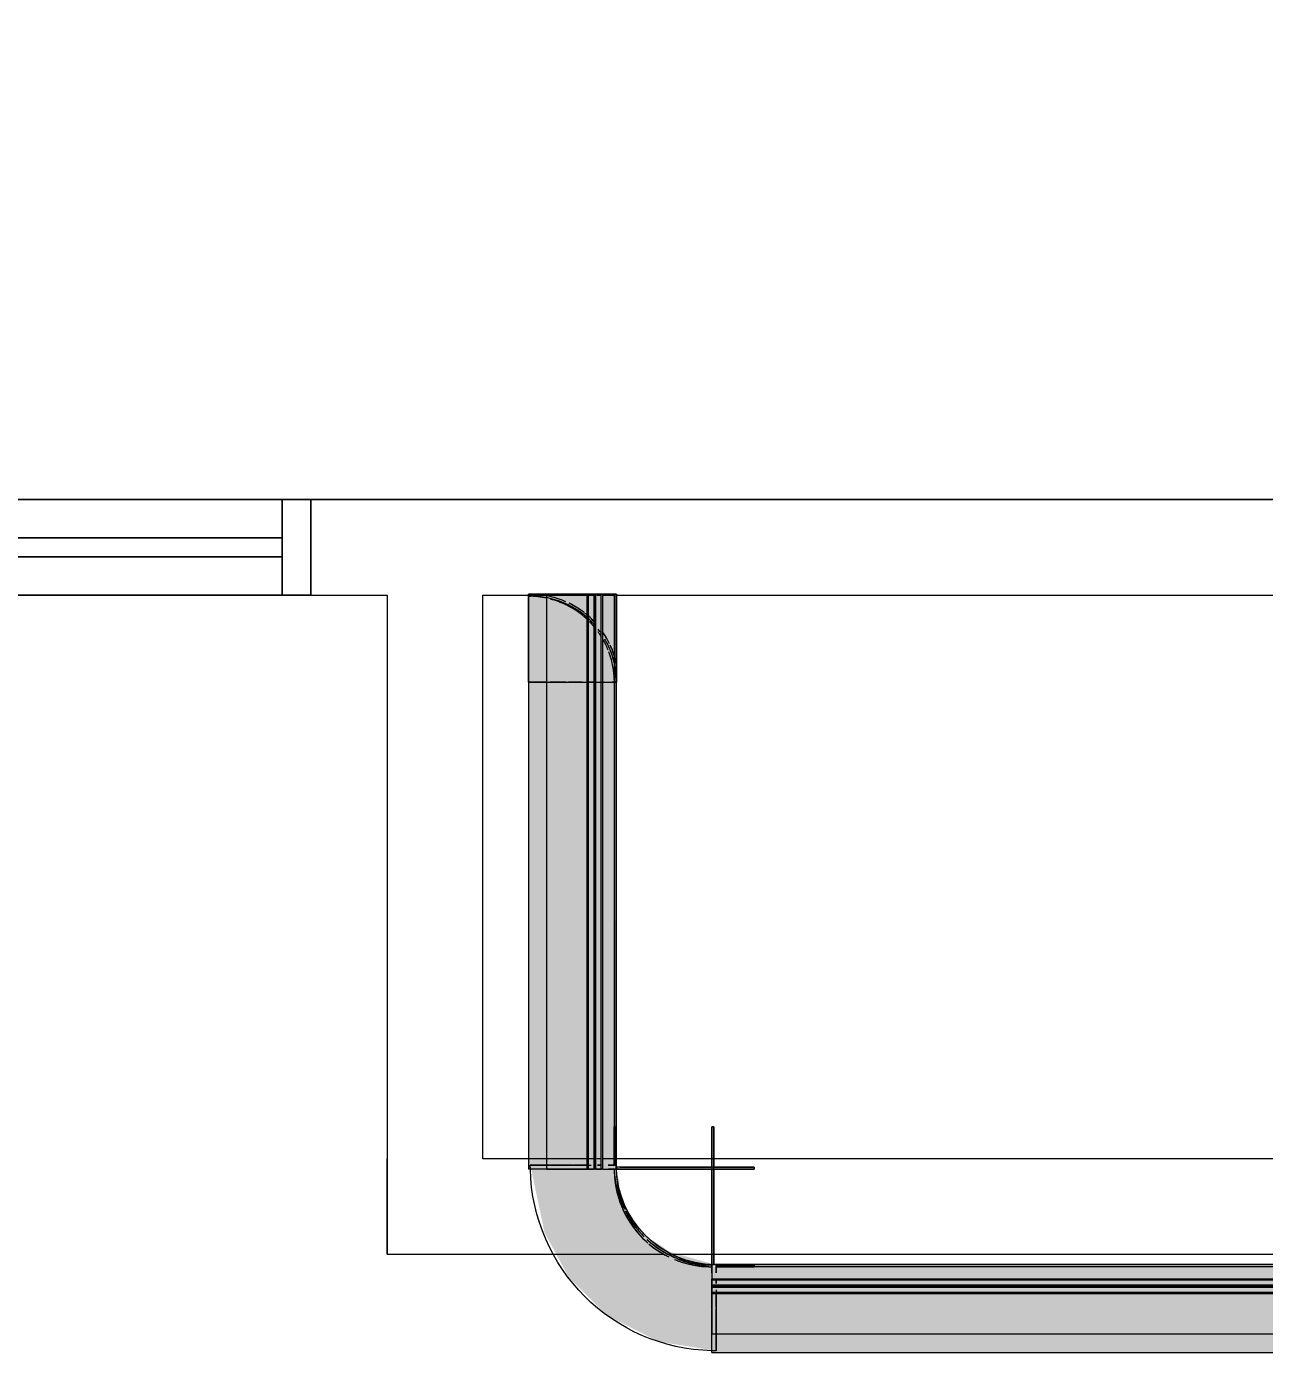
# Model space of a CAD drawing. Header units: millimetres. Extents: x -22227 to 20164, y 15335 to 61747.
# Drawn here: x 1963 to 2611, y 52771 to 53464 of the extents above; entities that cross this region are included whole.
import ezdxf

# ---------------------------------------------------------------- set-up
doc = ezdxf.new("R2010")
doc.units = ezdxf.units.MM
for name, color, linetype, lineweight in [('A-ANNO-DIMS', 7, 'Continuous', 9), ('A-ANNO-DIMS-170', 7, 'Continuous', 9), ('A-GENM', 7, 'Continuous', 5), ('A-WALL', 7, 'Continuous', 9)]:
    doc.layers.add(name, color=color, linetype=linetype, lineweight=lineweight)
doc.layers.add('A-GLAZ', color=7, linetype='Continuous', lineweight=9, true_color=0x00007f)
doc.styles.add('Arial_4', font='arial.ttf', dxfattribs={"width": 0.8, "height": 255})
doc.dimstyles.new('AK_DIM_2_0_Arial_đỏ', dxfattribs={"dimscale": 304.8, "dimtxt": 260.166147, "dimasz": 0.278871, "dimexe": 0.278871, "dimexo": 0.278871, "dimgap": 0.055774, "dimtad": 1, "dimdec": 0, "dimzin": 0, "dimdsep": 46, "dimtxsty": 'Arial_4', "dimblk1": 'OBLIQUE', "dimblk2": 'OBLIQUE', "dimsah": 1, "dimcen": 0.09, "dimadec": 0, "dimazin": 0, "dimtfac": 1, "dimtdec": 4, "dimtix": 1, "dimtmove": 0, "dimatfit": 3, "dimfxl": 1, "dimtvp": 1, "dimtolj": 1, "dimtzin": 0, "dimarcsym": 2})

# ---------------------------------------------------------------- blocks, each defined once
blk = doc.blocks.new('AK_OViewTuongPanel - 2000x1200-V26-MẶT BẰNG BỐ TRÍ THIẾT BỊ')
at = {"layer": 'A-GLAZ', "color": 9, "true_color": 0xaaaad4}
for p, q in [((-1015, 25), (-1015, -25)), ((-1000, 25), (-1015, 25)), ((-1000, -25), (-1000, 25)), ((1000, 25), (-1000, 25)), ((1000, 5), (-1000, 5)), ((-1000, 5), (-1000, -5)), ((-1000, -5), (1000, -5)), ((-1015, -25), (-1000, -25)), ((-1000, -25), (1000, -25))]:
    blk.add_line(p, q, dxfattribs=at)
at = {"layer": 'A-GLAZ', "color": 7, "true_color": 0xececf5}
for p, q in [((-1015, -25), (-1015, 25)), ((-1000, -5), (-1000, 5)), ((-1000, 5), (-1000, -5))]:
    blk.add_line(p, q, dxfattribs=at)
at = {"layer": 'A-GLAZ', "color": 254, "true_color": 0xe0e0ef}
for p, q in [((-1015, 25), (-1000, 25)), ((-1000, 25), (-1000, 5)), ((-1000, -5), (-1000, -25)), ((-1000, -25), (-1015, -25))]:
    blk.add_line(p, q, dxfattribs=at)
at = {"layer": 'A-GLAZ', "color": 254, "true_color": 0xcccce5}
for p, q in [((-1000, 25), (1000, 25)), ((-1000, 5), (1000, 5)), ((1000, -5), (-1000, -5)), ((1000, -25), (-1000, -25))]:
    blk.add_line(p, q, dxfattribs=at)
blk = doc.blocks.new('AK-SGS-M3-A_rvt-1-MẶT BẰNG BỐ TRÍ THIẾT BỊ')
at = {"layer": 'A-WALL', "color": 254, "true_color": 0xe0e0e0}
for p, q in [((2096.41, 53216.94), (96.41, 53216.94)), ((2096.41, 53216.94), (2111.41, 53216.94)), ((2111.41, 53216.94), (2111.41, 53166.94)), ((96.41, 53166.94), (2096.41, 53166.94)), ((2111.41, 53166.94), (2096.41, 53166.94)), ((2256.02, 53166.94), (2259.58, 53166.94)), ((2261.16, 53166.94), (2263.32, 53166.94))]:
    blk.add_line(p, q, dxfattribs=at)
at = {"layer": 'A-WALL', "color": 254, "true_color": 0xcccccc}
for p, q in [((96.41, 53216.94), (2096.41, 53216.94)), ((3017.8, 53216.94), (2111.41, 53216.94)), ((2096.41, 53166.94), (96.41, 53166.94)), ((2111.41, 53166.94), (2151.41, 53166.94)), ((2151.41, 53166.94), (2151.41, 52871.94)), ((2201.41, 53166.94), (2225.31, 53166.94)), ((2201.41, 52871.94), (2201.41, 53166.94)), ((2271.41, 53166.94), (2971.41, 53166.94)), ((2151.41, 52821.94), (2151.41, 52871.94)), ((2225.41, 52871.94), (2201.41, 52871.94)), ((2321.56, 52871.94), (2271.41, 52871.94)), ((2920.41, 52871.94), (2322.41, 52871.94)), ((2151.41, 52821.94), (2239.56, 52821.94)), ((2301.26, 52821.94), (2321.31, 52821.94)), ((2322.33, 52821.94), (2920.49, 52821.94))]:
    blk.add_line(p, q, dxfattribs=at)
at = {"layer": 'A-WALL', "color": 7, "true_color": 0xececec}
for p, q in [((2111.41, 53216.94), (2096.41, 53216.94)), ((2111.41, 53216.94), (2111.41, 53166.94)), ((2096.41, 53166.94), (2111.41, 53166.94))]:
    blk.add_line(p, q, dxfattribs=at)
at = {"layer": 'A-WALL', "color": 253, "true_color": 0xaaaaaa}
for p, q in [((3017.8, 53216.94), (2111.41, 53216.94)), ((2111.41, 53166.94), (2151.41, 53166.94)), ((2151.41, 53166.94), (2151.41, 52871.94)), ((2201.41, 53166.94), (2225.31, 53166.94)), ((2201.41, 52871.94), (2201.41, 53166.94)), ((2271.41, 53166.94), (2971.41, 53166.94)), ((2151.41, 52871.94), (2151.41, 52821.94)), ((2225.41, 52871.94), (2201.41, 52871.94)), ((2971.41, 52871.94), (2271.41, 52871.94)), ((2151.41, 52821.94), (2239.56, 52821.94)), ((2301.26, 52821.94), (2939.81, 52821.94))]:
    blk.add_line(p, q, dxfattribs=at)
at = {"layer": 'A-WALL', "color": 254, "true_color": 0xd6d6d6}
for p, q in [((2225.41, 53166.94), (2234.95, 53166.94)), ((2234.97, 53166.94), (2244.83, 53166.94)), ((2244.85, 53166.94), (2253.72, 53166.94)), ((2253.73, 53166.94), (2256.02, 53166.94)), ((2264.02, 53166.94), (2266.75, 53166.94)), ((2266.76, 53166.94), (2270.23, 53166.94)), ((2259.58, 52871.94), (2256.02, 52871.94)), ((2263.32, 52871.94), (2261.15, 52871.94))]:
    blk.add_line(p, q, dxfattribs=at)
at = {"layer": 'A-WALL', "color": 254, "true_color": 0xe2e2e2}
for p, q in [((2228.01, 53166.94), (2234.95, 53166.94)), ((2234.97, 53166.94), (2244.83, 53166.94)), ((2244.85, 53166.94), (2253.72, 53166.94)), ((2253.73, 53166.94), (2256.02, 53166.94)), ((2264.02, 53166.94), (2266.75, 53166.94)), ((2266.76, 53166.94), (2270.23, 53166.94)), ((2259.58, 52871.94), (2256.02, 52871.94)), ((2263.32, 52871.94), (2261.15, 52871.94))]:
    blk.add_line(p, q, dxfattribs=at)
at = {"layer": 'A-WALL', "color": 254, "true_color": 0xe7e7e7}
for p, q in [((2256.02, 53166.94), (2259.58, 53166.94)), ((2261.16, 53166.94), (2263.32, 53166.94))]:
    blk.add_line(p, q, dxfattribs=at)
at = {"layer": 'A-WALL', "color": 9, "true_color": 0xc6c6c6}
for p, q in [((2244.66, 52871.94), (2225.41, 52871.94)), ((2253.56, 52871.94), (2244.83, 52871.94)), ((2256.02, 52871.94), (2253.72, 52871.94)), ((2266.65, 52871.94), (2264.02, 52871.94)), ((2270.17, 52871.94), (2266.75, 52871.94)), ((2239.56, 52821.94), (2296.28, 52821.94)), ((2298.11, 52821.94), (2301.26, 52821.94))]:
    blk.add_line(p, q, dxfattribs=at)
at = {"layer": 'A-WALL', "color": 254, "true_color": 0xdadada}
for p, q in [((2244.66, 52871.94), (2225.41, 52871.94)), ((2253.56, 52871.94), (2244.83, 52871.94)), ((2256.02, 52871.94), (2253.72, 52871.94)), ((2266.65, 52871.94), (2264.02, 52871.94)), ((2270.17, 52871.94), (2266.75, 52871.94)), ((2239.56, 52821.94), (2296.28, 52821.94))]:
    blk.add_line(p, q, dxfattribs=at)
at = {"layer": 'A-GLAZ', "color": 9, "lineweight": 9, "true_color": 0xaaaad4, "rotation": 180}
blk.add_blockref('AK_OViewTuongPanel - 2000x1200-V26-MẶT BẰNG BỐ TRÍ THIẾT BỊ', (1096.41, 53191.94), dxfattribs=at)
blk = doc.blocks.new('AK_BoGocTrongTran - Thanh nhôm C có chân-V126-MẶT BẰNG BỐ TRÍ THIẾT BỊ')
at = {"layer": 'A-GENM', "true_color": 0xf0f0f0, "transparency": 33554534}
for points in [[(0, -600), (9.54, -600), (9.54, 0), (0, 0), (0, -473.74)], [(9.54, -600), (46, -599.2), (44.65, 0), (9.54, 0), (9.54, -473.74)], [(30.61, -597.9), (30.61, -600), (34.17, -600), (34.17, 0), (30.61, 0), (30.61, -473.74)], [(34.5, -600), (37.91, -600), (37.91, 0), (34.5, 0), (34.5, -473.74)], [(34.17, -600), (34.85, -600), (34.17, -473.74)], [(37.91, -600), (38.61, -600), (37.91, -473.74)]]:
    blk.add_hatch(color=7, dxfattribs=at).paths.add_polyline_path(points)
at = {"layer": 'A-GENM', "color": 253, "true_color": 0xaaaaaa}
for p, q in [((0, 0), (9.54, 0)), ((0, 0), (0, -600)), ((30.6, 0), (9.54, 0)), ((9.54, -600), (9.54, 0)), ((30.61, 0), (34.17, 0)), ((30.61, -600), (30.61, 0)), ((34.17, 0), (34.85, 0)), ((34.17, 0), (34.17, -600)), ((34.85, 0), (37.91, 0)), ((34.85, -600), (34.85, 0)), ((37.91, 0), (38.61, 0)), ((37.91, -600), (37.91, 0)), ((38.61, 0), (38.61, -600)), ((44.82, 0), (38.86, 0)), ((46, -597.52), (46, 0)), ((46, -597.52), (46, 0)), ((46, -600), (46, 0)), ((9.54, -600), (0, -600)), ((9.54, -600), (30.6, -600)), ((34.17, -600), (30.61, -600)), ((34.85, -600), (34.17, -600)), ((37.91, -600), (34.85, -600)), ((38.61, -600), (37.91, -600)), ((38.86, -600), (44.82, -600))]:
    blk.add_line(p, q, dxfattribs=at)
at = {"layer": 'A-GENM', "color": 9, "true_color": 0xc6c6c6}
for p, q in [((0, 0), (22.5, 0)), ((22.75, 0), (30.72, 0)), ((30.61, 0), (31.35, 0)), ((34.31, 0), (30.79, 0)), ((34.17, 0), (31.35, 0)), ((31.35, -600), (31.35, 0)), ((34.5, -600), (34.5, 0)), ((34.83, 0), (35.15, 0)), ((37.91, 0), (35.15, 0)), ((35.15, -600), (35.15, 0)), ((38.14, 0), (35.74, 0)), ((45, -597.9), (45, -2.1)), ((45, -597.9), (45, -2.1)), ((22.5, -600), (0, -600)), ((30.72, -600), (22.75, -600)), ((31.35, -600), (30.61, -600)), ((30.79, -600), (34.31, -600)), ((31.35, -600), (34.17, -600)), ((35.15, -600), (34.83, -600)), ((35.15, -600), (37.91, -600)), ((35.74, -600), (38.14, -600))]:
    blk.add_line(p, q, dxfattribs=at)
at = {"layer": 'A-GENM', "color": 254, "true_color": 0xd6d6d6}
for p, q in [((34.5, 0), (34.83, 0)), ((41.7, 0), (45, 0)), ((46, 0), (44.82, 0)), ((46, 0), (45, 0)), ((45, 0), (46, 0)), ((46, -600), (46, 0)), ((45, -2.1), (45, -597.9)), ((34.83, -600), (34.5, -600)), ((43.47, -600), (41.7, -600)), ((45, -600), (43.47, -600)), ((44.82, -600), (46, -600)), ((45, -600), (46, -600)), ((46, -600), (45, -600))]:
    blk.add_line(p, q, dxfattribs=at)
at = {"layer": 'A-GENM', "color": 254, "true_color": 0xe0e0e0}
for p, q in [((36.04, 0), (38.06, 0)), ((46, 0), (45, 0)), ((38.06, -600), (36.04, -600)), ((45, -600), (46, -600))]:
    blk.add_line(p, q, dxfattribs=at)
blk = doc.blocks.new('AK_ThanhNoiGocVuong - Thanh nhôm trục góc ngoài-V130-MẶT BẰNG BỐ TRÍ THIẾT BỊ')
at = {"layer": 'A-GENM', "true_color": 0xf0f0f0, "transparency": 33554534}
for points in [[(51.1, 0), (50, 0), (44.3, -21.96), (35.36, -35.36), (17.96, -46.43), (24.64, -43.81), (38.54, -32.53), (47.25, -19.33), (50.97, -0.67)], [(51.1, 0), (49.78, 1.1), (51.09, 0)], [(0, -47.9), (-1.1, -50), (0, -48.46)]]:
    blk.add_hatch(color=7, dxfattribs=at).paths.add_polyline_path(points)
at = {"layer": 'A-GENM', "color": 253, "true_color": 0xaaaaaa}
for p, q in [((-1.1, 22.1), (-1.1, -49.78)), ((0, 22.1), (-1.1, 22.1)), ((0, -49.56), (0, 22.1)), ((49.78, 1.1), (-22.1, 1.1)), ((-22.1, 1.1), (-22.1, 0)), ((-22.1, 0), (49.56, 0))]:
    blk.add_line(p, q, dxfattribs=at)
at = {"layer": 'A-GENM', "color": 254, "true_color": 0xe8e8e8}
for p, q in [((-1.1, 1.1), (-1.1, 22.1)), ((-1.1, 22.1), (0, 22.1)), ((0, 22.1), (0, 1.1)), ((-5.49, 1.1), (-1.1, 1.1)), ((-1.1, 0), (-5.49, 0)), ((-1.1, -48.2), (-1.1, 0.32)), ((44.51, 0), (-0.34, 0)), ((-0.32, 1.1), (44.51, 1.1)), ((0, 0.34), (0, -49.56))]:
    blk.add_line(p, q, dxfattribs=at)
at = {"layer": 'A-GENM', "color": 254, "true_color": 0xd6d6d6}
for p, q in [((51.1, 22.1), (50, 22.1)), ((50, 22.1), (50, 2.2)), ((51.1, 2.2), (51.1, 22.1)), ((51.1, 0), (50, 0)), ((-2.2, -50), (-22.1, -50)), ((-22.1, -50), (-22.1, -51.1)), ((-22.1, -51.1), (-2.2, -51.1)), ((0, -50), (0, -51.1))]:
    blk.add_line(p, q, dxfattribs=at)
at = {"layer": 'A-GENM', "color": 7, "true_color": 0xececec}
for p, q in [((50, 2.2), (50, 22.1)), ((50, 22.1), (51.1, 22.1)), ((51.1, 22.1), (51.1, 2.2)), ((-22.1, -51.1), (-22.1, -50)), ((-22.1, -50), (-5.49, -50)), ((-5.49, -51.1), (-22.1, -51.1))]:
    blk.add_line(p, q, dxfattribs=at)
at = {"layer": 'A-GENM', "color": 254, "true_color": 0xdcdcdc}
for p, q in [((-22.1, 0), (-22.1, 1.1)), ((-22.1, 1.1), (-5.49, 1.1)), ((-5.49, 0), (-22.1, 0)), ((44.51, 1.1), (49.78, 1.1)), ((49.56, 0), (44.51, 0))]:
    blk.add_line(p, q, dxfattribs=at)
at = {"layer": 'A-GENM', "color": 7, "true_color": 0xf2f2f2}
blk.add_line((50, 0), (51.1, 0), dxfattribs=at)
at = {"layer": 'A-GENM', "color": 7, "true_color": 0xf0f0f0}
for p, q in [((-5.49, -50), (-2.2, -50)), ((-2.2, -51.1), (-5.49, -51.1))]:
    blk.add_line(p, q, dxfattribs=at)
at = {"layer": 'A-GENM', "color": 7, "true_color": 0xf3f3f3}
blk.add_line((0, -51.1), (0, -50), dxfattribs=at)
at = {"layer": 'A-GENM', "color": 254, "true_color": 0xe6e6e6}
blk.add_arc((0, 0), 50, 345.28968, 360, dxfattribs=at)
at = {"layer": 'A-GENM', "color": 9, "true_color": 0xc6c6c6}
for radius, start, end in [(50, 348.45074, 0), (51.1, 337.5, 344.5167), (50, 317.2636, 337.27321), (51.1, 319.88847, 333.08411), (51.1, 295.18353, 318.29963), (51.1, 285.50162, 292.5), (50, 270, 281.49441)]:
    blk.add_arc((0, 0), radius, start, end, dxfattribs=at)
at = {"layer": 'A-GENM', "color": 254, "true_color": 0xd6d6d6}
for start, end in [(344.5167, 0), (292.5, 295.18353), (270, 285.50162)]:
    blk.add_arc((0, 0), 51.1, start, end, dxfattribs=at)
at = {"layer": 'A-GENM', "color": 254, "true_color": 0xdcdcdc}
for radius, start, end in [(51.1, 345, 0), (50, 339.97132, 344.34743), (51.1, 339.97132, 344.46384), (50, 335.02868, 338.25167), (51.1, 330.74792, 333.79133)]:
    blk.add_arc((0, 0), radius, start, end, dxfattribs=at)
at = {"layer": 'A-GENM', "color": 253, "true_color": 0xaaaaaa}
for start, end in [(337.5, 348.45074), (295.82646, 315), (281.49441, 291.38187)]:
    blk.add_arc((0, 0), 50, start, end, dxfattribs=at)
at = {"layer": 'A-GENM', "color": 254, "true_color": 0xe8e8e8}
for radius, start, end in [(51.1, 320.61667, 329.81238), (51.1, 302.11677, 319.10304), (50, 305.69026, 315), (50, 285.65257, 290.02868), (51.1, 286.73587, 290.02868), (51.1, 295.11011, 300), (51.1, 270.0243, 283.01197)]:
    blk.add_arc((0, 0), radius, start, end, dxfattribs=at)
at = {"layer": 'A-GENM', "color": 7, "true_color": 0xededed}
for start, end in [(325.22073, 330), (317.6008, 325.19267), (300, 304.77927), (270, 284.50611)]:
    blk.add_arc((0, 0), 50, start, end, dxfattribs=at)
at = {"layer": 'A-GENM', "color": 254, "true_color": 0xe0e0e0}
blk.add_arc((0, 0), 50, 290.02868, 294.97132, dxfattribs=at)
blk = doc.blocks.new('AK_BoGocTrongTran - Thanh nhôm C có chân-V131-MẶT BẰNG BỐ TRÍ THIẾT BỊ')
at = {"layer": 'A-GENM', "true_color": 0xf0f0f0, "transparency": 33554534}
for points in [[(9.54, -300.86), (9.54, 0), (0, 0), (0, -300.86)], [(9.54, -300.86), (46, -300.06), (44.82, 0), (9.54, 0), (9.54, -144.22)], [(34.17, -300.86), (34.17, 0), (30.61, 0), (30.61, -300.86)], [(34.5, -300.86), (37.91, -300.86), (37.91, 0), (34.5, 0), (34.5, -144.22)]]:
    blk.add_hatch(color=7, dxfattribs=at).paths.add_polyline_path(points)
at = {"layer": 'A-GENM', "color": 253, "true_color": 0xaaaaaa}
for p, q in [((0, 0), (9.54, 0)), ((0, 0), (0, -300.86)), ((9.54, -300.86), (9.54, 0)), ((30.61, -300.86), (30.61, -46.1)), ((34.17, -46.1), (34.17, -300.86)), ((34.85, -300.86), (34.85, -46.1)), ((37.91, -300.86), (37.91, -46.1)), ((38.61, -46.1), (38.61, -300.86)), ((46, -300.86), (46, -46.1)), ((46, -300.86), (46, -46.1)), ((46, -300.86), (46, -46.1)), ((9.54, -300.86), (0, -300.86)), ((9.54, -300.86), (30.6, -300.86)), ((34.17, -300.86), (30.61, -300.86)), ((34.85, -300.86), (34.17, -300.86)), ((37.91, -300.86), (34.85, -300.86)), ((38.61, -300.86), (37.91, -300.86)), ((38.86, -300.86), (44.82, -300.86))]:
    blk.add_line(p, q, dxfattribs=at)
at = {"layer": 'A-GENM', "color": 254, "true_color": 0xd6d6d6}
for p, q in [((0, 0), (22.5, 0)), ((22.5, 0), (30.72, 0)), ((30.61, 0), (31.35, 0)), ((34.31, 0), (30.79, 0)), ((34.17, 0), (31.35, 0)), ((31.35, -46.1), (31.35, 0)), ((34.5, -46.1), (34.5, 0)), ((34.83, 0), (35.15, 0)), ((37.91, 0), (35.15, 0)), ((35.15, -46.1), (35.15, 0)), ((38.14, 0), (35.74, 0)), ((38.97, 0), (45, 0)), ((46, 0), (45, 0)), ((45, -46.1), (45, 0)), ((45, 0), (46, 0)), ((45, -46.1), (45, 0)), ((45, -46.1), (45, -298.76)), ((46, -300.86), (46, -46.1)), ((34.83, -300.86), (34.5, -300.86)), ((43.47, -300.86), (41.7, -300.86)), ((44.82, -300.86), (46, -300.86)), ((45, -300.86), (46, -300.86)), ((46, -300.86), (45, -300.86))]:
    blk.add_line(p, q, dxfattribs=at)
at = {"layer": 'A-GENM', "color": 9, "true_color": 0xc6c6c6}
for p, q in [((30.6, 0), (9.54, 0)), ((30.61, 0), (34.17, 0)), ((30.61, -46.1), (30.61, 0)), ((34.17, 0), (34.85, 0)), ((34.17, 0), (34.17, -46.1)), ((34.85, 0), (37.91, 0)), ((34.85, -46.1), (34.85, 0)), ((37.91, 0), (38.61, 0)), ((37.91, -46.1), (37.91, 0)), ((38.61, 0), (38.61, -46.1)), ((46, 0), (38.86, 0)), ((46, -46.1), (46, 0)), ((46, -46.1), (46, 0)), ((46, -46.1), (46, 0)), ((31.35, -300.86), (31.35, -46.1)), ((34.5, -300.86), (34.5, -46.1)), ((35.15, -300.86), (35.15, -46.1)), ((45, -298.76), (45, -46.1)), ((45, -298.76), (45, -46.1)), ((22.5, -300.86), (0, -300.86)), ((30.72, -300.86), (22.69, -300.86)), ((31.35, -300.86), (30.61, -300.86)), ((30.79, -300.86), (34.31, -300.86)), ((31.35, -300.86), (34.17, -300.86)), ((35.15, -300.86), (34.83, -300.86)), ((35.15, -300.86), (37.91, -300.86)), ((35.74, -300.86), (38.14, -300.86))]:
    blk.add_line(p, q, dxfattribs=at)
at = {"layer": 'A-GENM', "color": 254, "true_color": 0xe0e0e0}
for p, q in [((31.82, 0), (34.43, 0)), ((34.5, 0), (34.83, 0)), ((36.04, 0), (38.06, 0)), ((46, 0), (45, 0)), ((45, 0), (45, -46.1)), ((46, -46.1), (46, 0)), ((38.06, -300.86), (36.04, -300.86)), ((45, -300.86), (43.47, -300.86)), ((45, -300.86), (46, -300.86))]:
    blk.add_line(p, q, dxfattribs=at)
blk = doc.blocks.new('AK_MiengBoGocNgoai - Miếng bo góc ngoài-V132-MẶT BẰNG BỐ TRÍ THIẾT BỊ')
at = {"layer": 'A-GENM', "true_color": 0xf0f0f0, "transparency": 33554534}
blk.add_hatch(color=7, dxfattribs=at).paths.add_polyline_path([(45, -52.2), (-0.24, -51.01), (-6.77, -28.04), (-15.29, -15.29), (-20.23, -10.27), (-36.7, -1.56), (-44.44, -1.54), (-52.2, 1.53), (-52.2, 45), (-16.75, 37.49), (6.39, 24.98), (26.44, 4.93), (40.24, -22.16), (44.67, -50.1)])
at = {"layer": 'A-GENM', "color": 9, "true_color": 0xc6c6c6}
for p, q in [((-52.2, 45), (-52.2, 26.41)), ((-52.2, 26.34), (-52.2, 17.42)), ((-52.2, 17.36), (-52.2, 15.12)), ((-52.2, 4.25), (-52.2, 0)), ((0, -52.2), (4.23, -52.2)), ((15.12, -52.2), (17.33, -52.2)), ((17.36, -52.2), (26.31, -52.2)), ((26.34, -52.2), (36.28, -52.2)), ((36.32, -52.2), (45, -52.2))]:
    blk.add_line(p, q, dxfattribs=at)
at = {"layer": 'A-GENM', "color": 254, "true_color": 0xd6d6d6}
for p, q in [((-52.2, 33.61), (-52.2, 45)), ((-52.2, 26.41), (-52.2, 33.34)), ((-52.2, 23), (-52.2, 26.35)), ((-52.2, 17.43), (-52.2, 22.45)), ((-52.2, 15.17), (-52.2, 17.37)), ((-52.2, 15.12), (-52.2, 13.18)), ((-52.2, 9.86), (-52.2, 7.75)), ((-52.2, 2.5), (-52.2, 4.21)), ((4.2, -52.2), (1, -52.2)), ((7.75, -52.2), (9.84, -52.2)), ((13.18, -52.2), (15.12, -52.2)), ((17.34, -52.2), (15.17, -52.2)), ((22.45, -52.2), (17.37, -52.2)), ((26.32, -52.2), (23, -52.2)), ((33.34, -52.2), (26.35, -52.2)), ((36.28, -52.2), (33.61, -52.2)), ((45, -52.2), (36.32, -52.2))]:
    blk.add_line(p, q, dxfattribs=at)
at = {"layer": 'A-GENM', "color": 254, "true_color": 0xe0e0e0}
for p, q in [((-52.2, 7.83), (-52.2, 9.86)), ((-52.2, 1), (-52.2, 2.5)), ((-52.2, 0), (-52.2, 1)), ((1, -52.2), (0, -52.2)), ((9.84, -52.2), (7.83, -52.2))]:
    blk.add_line(p, q, dxfattribs=at)
at = {"layer": 'A-GENM', "color": 253, "true_color": 0xaaaaaa, "flags": 128}
blk.add_lwpolyline([(0, -52.2), (-0.04, -50.11), (-0.17, -48.03), (-0.38, -45.95), (-0.67, -43.88), (-1.04, -41.83), (-1.5, -39.79), (-2.03, -37.77), (-2.65, -35.78), (-3.35, -33.81), (-4.12, -31.87), (-4.97, -29.97), (-5.9, -28.1), (-6.9, -26.26), (-7.97, -24.47), (-9.12, -22.73), (-10.33, -21.03), (-11.61, -19.38), (-12.96, -17.78), (-14.36, -16.24), (-15.83, -14.75), (-17.36, -13.33), (-18.94, -11.97), (-20.58, -10.67), (-22.26, -9.44), (-24, -8.28), (-25.78, -7.18), (-27.6, -6.16), (-29.46, -5.21), (-31.35, -4.34), (-33.28, -3.55), (-35.25, -2.83), (-37.23, -2.19), (-39.25, -1.63), (-41.28, -1.16), (-43.33, -0.76), (-45.39, -0.45), (-47.47, -0.22), (-49.55, -0.07), (-51.64, 0), (-52.2, 0)], dxfattribs=at)
at = {"layer": 'A-GENM', "color": 9, "true_color": 0xc6c6c6}
for radius, start, end in [(97.2, 88.74153, 90), (97.2, 1.25847, 88.74153), (53.2, 74.74245, 85.94427), (53.2, 64.31969, 70.05015), (53.2, 24.17789, 42.6654), (53.2, 4.05573, 15.37533), (97.2, 360, 1.25847)]:
    blk.add_arc((-52.2, -52.2), radius, start, end, dxfattribs=at)
at = {"layer": 'A-GENM', "color": 254, "true_color": 0xd6d6d6}
for start, end in [(88.74153, 90), (360, 1.25847)]:
    blk.add_arc((-52.2, -52.2), 97.2, start, end, dxfattribs=at)
at = {"layer": 'A-GENM', "color": 253, "true_color": 0xaaaaaa}
for radius, start, end in [(97.2, 1.25847, 88.74153), (52.2, 0.56625, 89.43375), (53.2, 70.05015, 74.74245), (53.2, 45, 63.10203), (53.2, 15.37533, 22.5)]:
    blk.add_arc((-52.2, -52.2), radius, start, end, dxfattribs=at)
blk = doc.blocks.new('AK_Phụ kiện Panel_Thanh phào C_J - Thanh nhôm C có chân_bo_-V133-MẶT BẰNG BỐ TRÍ THIẾT BỊ')
at = {"layer": 'A-GENM', "true_color": 0xf0f0f0, "transparency": 33554534}
h = blk.add_hatch(color=7, dxfattribs=at)
h.paths.add_polyline_path([(2271.41, 53121.31), (2270.23, 53133.38), (2267.1, 53137.4), (2271.23, 53121.97)])
h.paths.add_polyline_path([(2248.91, 53160.28), (2244.83, 53163.05), (2245.01, 53161.32)])
h.paths.add_polyline_path([(2265.37, 53143.82), (2259.58, 53152.01), (2259.91, 53149.28), (2264.02, 53145.16)])
at = {"layer": 'A-GENM', "color": 254, "true_color": 0xd6d6d6}
for p, q in [((2226.41, 53167.31), (2225.41, 53167.31)), ((2225.41, 53167.31), (2225.41, 53166.31)), ((2225.41, 53166.31), (2226.41, 53166.31)), ((2226.41, 53167.31), (2226.41, 53166.31)), ((2226.41, 53166.31), (2226.41, 53167.31))]:
    blk.add_line(p, q, dxfattribs=at)
at = {"layer": 'A-GENM', "color": 254, "true_color": 0xe6e6e6}
for p, q in [((2225.41, 53166.31), (2225.41, 53167.31)), ((2226.41, 53166.31), (2225.41, 53166.31))]:
    blk.add_line(p, q, dxfattribs=at)
at = {"layer": 'A-GENM', "color": 7, "true_color": 0xededed}
blk.add_line((2225.41, 53167.31), (2226.41, 53167.31), dxfattribs=at)
at = {"layer": 'A-GENM', "color": 7, "true_color": 0xececec}
for p, q in [((2226.41, 53166.31), (2226.41, 53167.31)), ((2226.41, 53167.31), (2226.41, 53166.31))]:
    blk.add_line(p, q, dxfattribs=at)
at = {"layer": 'A-GENM', "color": 254, "true_color": 0xe0e0e0}
blk.add_line((2271.41, 53121.31), (2271.41, 53130.85), dxfattribs=at)
at = {"layer": 'A-GENM', "color": 7, "true_color": 0xf0f0f0}
blk.add_line((2271.41, 53130.85), (2271.41, 53121.31), dxfattribs=at)
at = {"layer": 'A-GENM', "color": 254, "true_color": 0xd6d6d6}
for radius, start, end in [(46, 78.98936, 90), (45, 78.61414, 90), (46, 66.24744, 78.90092), (45, 65.43802, 78.46444), (45, 51.24424, 65.19843), (46, 52.45328, 63.98958), (46, 48.7285, 52.0236), (45, 47.04855, 50.69349), (46, 25.83253, 33.9485), (45, 23.1842, 30), (46, 15.47972, 24.89541), (45, 5.87135, 21.45748)]:
    blk.add_arc((2226.41, 53121.31), radius, start, end, dxfattribs=at)
at = {"layer": 'A-GENM', "color": 7, "true_color": 0xededed}
blk.add_arc((2226.41, 53121.31), 46, 85.9268, 90, dxfattribs=at)
at = {"layer": 'A-GENM', "color": 7, "true_color": 0xececec}
for radius, start, end in [(45, 79.00211, 90), (45, 65.63686, 71.5611), (45, 60, 65.41208), (46, 43.4895, 49.82224), (45, 45, 48.55528), (45, 25.42973, 29.94689), (45, 15, 24.36169), (45, 11.54264, 15), (46, 12.52709, 15.90851)]:
    blk.add_arc((2226.41, 53121.31), radius, start, end, dxfattribs=at)
at = {"layer": 'A-GENM', "color": 254, "true_color": 0xe6e6e6}
for radius, start, end in [(46, 79.27179, 85.9268), (46, 66.30849, 76.99479), (46, 53.4286, 63.98958), (45, 52.26286, 60), (45, 48.55528, 51.82437), (46, 28.22067, 34.74097), (46, 16.61735, 24.97395)]:
    blk.add_arc((2226.41, 53121.31), radius, start, end, dxfattribs=at)
at = {"layer": 'A-GENM', "color": 254, "true_color": 0xe0e0e0}
for radius, start, end in [(46, 42.98061, 48.7285), (45, 40.57396, 47.04855), (45, 0.88667, 4.97607)]:
    blk.add_arc((2226.41, 53121.31), radius, start, end, dxfattribs=at)
at = {"layer": 'A-GENM', "color": 7, "true_color": 0xf0f0f0}
for start, end in [(34.33113, 38.14945), (1.71748, 9.78258)]:
    blk.add_arc((2226.41, 53121.31), 45, start, end, dxfattribs=at)
blk = doc.blocks.new('AK_MiengBoGocTrong - AK_MiengBoGocTrong-V134-MẶT BẰNG BỐ TRÍ THIẾT BỊ')
at = {"layer": 'A-GENM', "true_color": 0xf0f0f0, "transparency": 33554534}
blk.add_hatch(color=7, dxfattribs=at).paths.add_polyline_path([(-46.1, 0), (-46.1, -46.1), (0, -46.1), (0, 0)])
at = {"layer": 'A-GENM', "color": 9, "true_color": 0xc6c6c6}
for p, q in [((-46.1, -46.1), (-46.1, 0)), ((0, 0), (0, -45)), ((0, -45), (0, -46.1))]:
    blk.add_line(p, q, dxfattribs=at)
at = {"layer": 'A-GENM', "color": 254, "true_color": 0xd6d6d6}
for p, q in [((-46.1, 0), (-45, 0)), ((-45, 0), (-43.87, 0)), ((-28.06, 0), (-20.97, 0)), ((-19.52, 0), (-11.2, 0)), ((-9.65, 0), (-0.1, 0)), ((-38.71, -46.1), (-44.92, -46.1)), ((-0.1, -46.1), (-30.71, -46.1))]:
    blk.add_line(p, q, dxfattribs=at)
at = {"layer": 'A-GENM', "color": 253, "true_color": 0xaaaaaa}
for p, q in [((0, 0), (-46.1, 0)), ((-46.1, 0), (-46.1, -46.1)), ((0, -46.1), (0, 0)), ((-46.1, -46.1), (0, -46.1))]:
    blk.add_line(p, q, dxfattribs=at)
at = {"layer": 'A-GENM', "color": 254, "true_color": 0xe0e0e0}
for p, q in [((-34.36, 0), (-30.9, 0)), ((-35.84, -46.1), (-38.01, -46.1)), ((-30.71, -46.1), (-34.27, -46.1))]:
    blk.add_line(p, q, dxfattribs=at)
at = {"layer": 'A-GENM', "color": 254, "true_color": 0xd6d6d6}
for start, end in [(180.7818, 195), (195, 200.58596), (201.75941, 210), (226.78486, 230.01973), (230.49243, 243.87295), (244.11657, 255), (257.58542, 269.87121)]:
    blk.add_arc((0, 0), 45, start, end, dxfattribs=at)
at = {"layer": 'A-GENM', "color": 254, "true_color": 0xe0e0e0}
for start, end in [(212.02387, 215.78483), (219.86985, 225)]:
    blk.add_arc((0, 0), 45, start, end, dxfattribs=at)
blk = doc.blocks.new('AK-SGS-M3-Hrvt_rvt-1-MẶT BẰNG BỐ TRÍ THIẾT BỊ')
at = {"layer": 'A-GENM', "color": 253, "lineweight": 5, "true_color": 0xaaaaaa}
for name, p, rotation in [('AK_MiengBoGocTrong - AK_MiengBoGocTrong-V134-MẶT BẰNG BỐ TRÍ THIẾT BỊ', (2225.31, 53121.31), 180), ('AK_ThanhNoiGocVuong - Thanh nhôm trục góc ngoài-V130-MẶT BẰNG BỐ TRÍ THIẾT BỊ', (2321.31, 52866.45), 269.9999999999997), ('AK_BoGocTrongTran - Thanh nhôm C có chân-V126-MẶT BẰNG BỐ TRÍ THIẾT BỊ', (2321.41, 52770.55), 89.99999999999868)]:
    blk.add_blockref(name, p, dxfattribs=dict(at, rotation=rotation))
for name, p in [('AK_BoGocTrongTran - Thanh nhôm C có chân-V131-MẶT BẰNG BỐ TRÍ THIẾT BỊ', (2225.41, 53167.41)), ('AK_Phụ kiện Panel_Thanh phào C_J - Thanh nhôm C có chân_bo_-V133-MẶT BẰNG BỐ TRÍ THIẾT BỊ', (0, 0))]:
    blk.add_blockref(name, p, dxfattribs=at)
at = {"layer": 'A-GENM', "color": 253, "lineweight": 5, "true_color": 0xaaaaaa, "extrusion": (0, 0, -1), "rotation": 270.0000000000003}
blk.add_blockref('AK_MiengBoGocNgoai - Miếng bo góc ngoài-V132-MẶT BẰNG BỐ TRÍ THIẾT BỊ', (-2271.31, 52816.45), dxfattribs=at)
blk = doc.blocks.new('DIMBLOCK20-MẶT BẰNG BỐ TRÍ THIẾT BỊ')
at = {"layer": 'A-ANNO-DIMS-170', "color": 1, "true_color": 0xff0000}
for p, q in [((1477.85, 53962.26), (1435.35, 54004.76)), ((1477.85, 53962.26), (1392.85, 53962.26)), ((1477.85, 53216.94), (1477.85, 53962.26)), ((1477.85, 53962.26), (1520.35, 53919.76)), ((1477.85, 53962.26), (1877.61, 53962.26)), ((1477.85, 53216.94), (1435.35, 53259.44)), ((1477.85, 53216.94), (1392.85, 53216.94)), ((1477.85, 53216.94), (1520.35, 53174.44)), ((1477.85, 53216.94), (2932.8, 53216.94))]:
    blk.add_line(p, q, dxfattribs=at)
at = {"layer": 'A-ANNO-DIMS-170', "color": 0, "insert": (1129.8, 53355.45), "char_height": 255, "width": 561.9589, "attachment_point": 1, "rotation": 90, "line_spacing_factor": 0.941778, "style": 'Arial_4'}
blk.add_mtext('745', dxfattribs=at)
blk = doc.blocks.new('_Oblique')
at = {"color": 0, "linetype": 'ByBlock', "lineweight": -2}
blk.add_line((-0.5, -0.5), (0.5, 0.5), dxfattribs=at)

msp = doc.modelspace()

# ---------------------------------------------------------------- block references
at = {"lineweight": 5}
for name in ['AK-SGS-M3-Hrvt_rvt-1-MẶT BẰNG BỐ TRÍ THIẾT BỊ', 'AK-SGS-M3-A_rvt-1-MẶT BẰNG BỐ TRÍ THIẾT BỊ']:
    msp.add_blockref(name, (0, 0), dxfattribs=at)

# ---------------------------------------------------------------- dimensions: what is measured, and where the dimension line sits
at = {"layer": 'A-ANNO-DIMS', "color": 1, "true_color": 0xff0000}
dim = msp.add_linear_dim(base=(1477.85, 53962.26), p1=(3017.8, 53216.94), p2=(1962.61, 53962.26), angle=90, dimstyle='AK_DIM_2_0_Arial_đỏ', override={"dimpost": '<>', "dimfxl": 1291.874887}, dxfattribs=at)
dim.commit()
dim.dimension.update_dxf_attribs({"geometry": 'DIMBLOCK20-MẶT BẰNG BỐ TRÍ THIẾT BỊ', "text_midpoint": (1331.17, 53589.6)})

doc.saveas('drawing.dxf')
